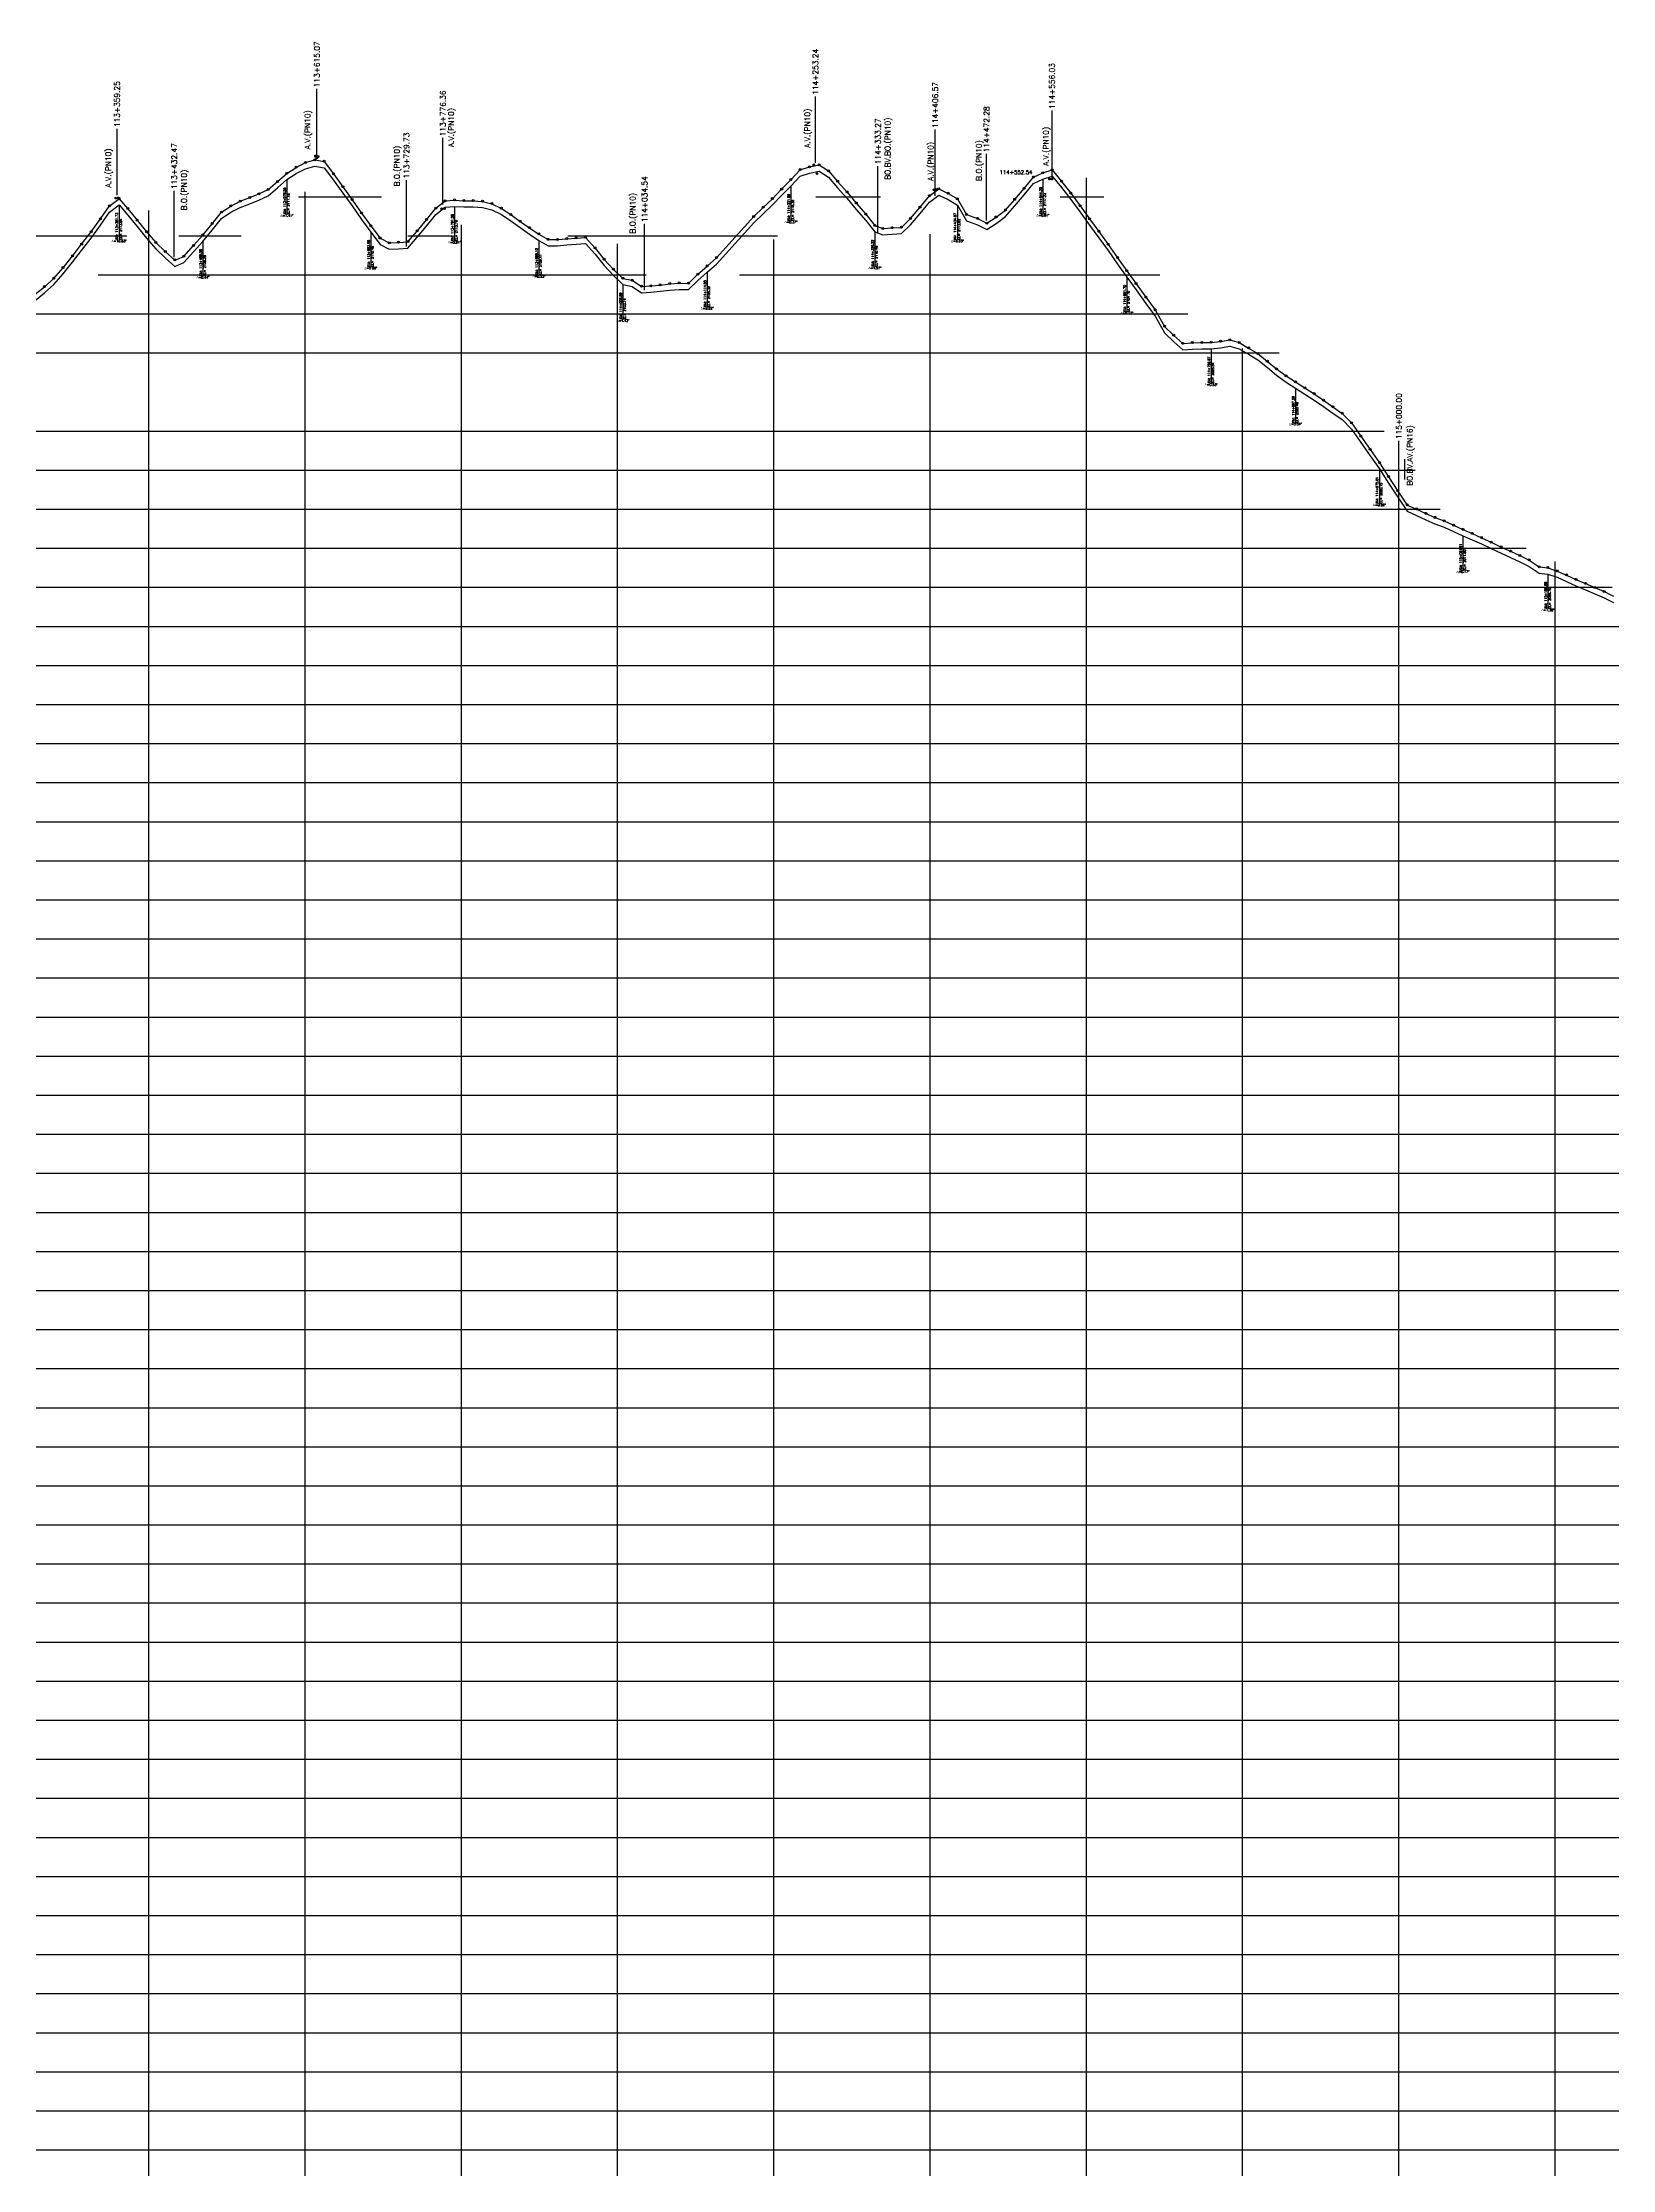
# Model space of a CAD drawing. Header units: metres. Extents: x 575895 to 634487, y 3214622 to 3222739.
# Drawn here: x 614867 to 616876, y 3217361 to 3220083 of the extents above; entities that cross this region are included whole.
import ezdxf

# ---------------------------------------------------------------- set-up
doc = ezdxf.new("R2010")
doc.units = ezdxf.units.M
for name, color, linetype in [('1405-05-17--km 74+000-133+000', 150, 'Continuous'), ('C-ROAD-PROF-GRID-MAJR', 8, 'Continuous'), ('C-ROAD-PROF-LABL', 92, 'Continuous'), ('C-ROAD-PROF-STAN-GEOM', 11, 'Continuous'), ('TXT', 2, 'Continuous'), ('V-CTRL-BMRK', 150, 'Continuous'), ('V-NODE', 1, 'Continuous')]:
    doc.layers.add(name, color=color, linetype=linetype)
doc.styles.add('RD', font='ROMAND.SHX', dxfattribs={"height": 3.5})
doc.styles.get("Standard").update_dxf_attribs({"font": 'romanc.shx', "height": 2})

msp = doc.modelspace()

# ---------------------------------------------------------------- linework, layer by layer
at = {"layer": '1405-05-17--km 74+000-133+000', "color": 150, "linetype": 'Continuous', "lineweight": -3, "ltscale": 2, "flags": 128}
for points in [[(614857.4, 3219760.9), (614869.4, 3219770.5), (614881.1, 3219781.1), (614893, 3219794.8), (614905.1, 3219809.7), (614916.8, 3219824.7), (614928.8, 3219840.6), (614940.8, 3219857.3), (614952.6, 3219873.9), (614964.6, 3219883.1), (614976, 3219870.2), (614988, 3219855.5), (615000, 3219840.5), (615011.8, 3219827), (615023.9, 3219815.4), (615035.9, 3219804.5), (615047.7, 3219809.3), (615060, 3219823), (615071.9, 3219836.5), (615084, 3219851), (615095.8, 3219865.8), (615107.9, 3219873.7), (615119.9, 3219879.8), (615131.9, 3219884.6), (615143.7, 3219889.2), (615155.7, 3219894.7), (615167.6, 3219905), (615179.4, 3219915.5), (615191.4, 3219923.2), (615203.4, 3219929.3), (615215.4, 3219932.7), (615227.3, 3219930.8), (615239.2, 3219914.9), (615251.1, 3219898.3), (615263.1, 3219881.8), (615274.9, 3219864.6), (615286.8, 3219848.3), (615298.7, 3219832.6), (615310.6, 3219826.6), (615322.5, 3219827.1), (615334.5, 3219828), (615346.3, 3219841.7), (615358.3, 3219856.1), (615370.2, 3219870.8), (615382.2, 3219880.2), (615394.1, 3219881.3), (615406, 3219880.5), (615418, 3219880.5), (615430, 3219879.7), (615442, 3219876.7), (615454, 3219870.7), (615466, 3219862.7), (615478, 3219854.1), (615490, 3219845.8), (615502, 3219837.8), (615513.9, 3219830.9), (615525.9, 3219830.8), (615537.9, 3219831.9), (615549.9, 3219832.8), (615561.9, 3219833.6), (615573.9, 3219819.9), (615585.8, 3219805.4), (615597.7, 3219792.6), (615609.5, 3219781.1), (615621.5, 3219778.7), (615633.5, 3219770.8), (615645.5, 3219771.5), (615657.4, 3219772.6), (615669.5, 3219774.2), (615681.5, 3219775.1), (615693.6, 3219774.7), (615705.4, 3219786.3), (615717.4, 3219796.9), (615729.4, 3219807.5), (615777, 3219860.3), (615789, 3219871.9), (615800.9, 3219883.1), (615812.8, 3219895.2), (615824.7, 3219907.3), (615836.6, 3219920.1), (615848.6, 3219923.8), (615860.7, 3219926.4), (615872.6, 3219918.6), (615884.5, 3219905.2), (615896.5, 3219891.5), (615908.4, 3219877.4), (615920.4, 3219863.1), (615932.1, 3219848.6), (615942.3, 3219844.8), (615954.3, 3219845.8), (615966.2, 3219846.4), (615977.9, 3219857.6), (615989.9, 3219872.2), (616001.9, 3219886.8), (616013.8, 3219895.7), (616025.8, 3219889.9), (616037.7, 3219882.9), (616049.6, 3219862.8), (616063.5, 3219857.8), (616075.3, 3219851.7), (616087.2, 3219859.5), (616099.2, 3219868.5), (616111.1, 3219882.1), (616123.1, 3219896.2), (616135.1, 3219910.7), (616147.1, 3219916), (616159.2, 3219920), (616171.1, 3219905.3), (616183.1, 3219890), (616195, 3219873.9), (616206.9, 3219857.3), (616218.9, 3219841.2), (616230.7, 3219824.6), (616242.6, 3219807.5), (616254.6, 3219790.7), (616266.4, 3219774.3), (616279, 3219757), (616290.9, 3219740.7), (616302.8, 3219719.6), (616314.6, 3219708.1), (616326.5, 3219697.8), (616338.5, 3219698.7), (616350.5, 3219698.9), (616362.5, 3219699.1), (616374.5, 3219700.4), (616386.5, 3219702.4), (616398.5, 3219698.9), (616410.6, 3219692), (616422.5, 3219684.9), (616434.5, 3219674.9), (616446.4, 3219665.2), (616458.4, 3219656.3), (616470.4, 3219648.6), (616482.5, 3219641), (616494.3, 3219633.4), (616506.3, 3219625.2), (616518.3, 3219616.7), (616530.3, 3219608.3), (616542.2, 3219596.2), (616554.1, 3219579.1), (616566, 3219562.1), (616577.9, 3219545.2), (616589.7, 3219527.2), (616601.6, 3219508.9), (616613.5, 3219491), (616625.3, 3219485.8), (616637.2, 3219480.2), (616649.1, 3219475.1), (616660.9, 3219470.7), (616672.9, 3219465.1), (616684.8, 3219459.7), (616696.8, 3219454.6), (616708.8, 3219449.2), (616721.1, 3219443.3), (616733.7, 3219437.3), (616745.7, 3219432), (616757.7, 3219426.4), (616769.6, 3219420.5), (616782.5, 3219411.9), (616793.5, 3219410.7), (616805.6, 3219406.5), (616817.5, 3219401.3), (616829.5, 3219395.7), (616841.6, 3219390.6), (616853.6, 3219385.4), (616865.7, 3219380.2), (616877.7, 3219374.3)], [(614857.4, 3219752.9), (614869.4, 3219762.5), (614881.1, 3219773.1), (614893, 3219786.8), (614905.1, 3219801.7), (614916.8, 3219816.7), (614928.8, 3219832.6), (614940.8, 3219849.3), (614952.6, 3219865.9), (614964.6, 3219875.1), (614976, 3219862.2), (614988, 3219847.5), (615000, 3219832.5), (615011.8, 3219819), (615023.9, 3219807.4), (615035.9, 3219796.5), (615047.7, 3219801.3), (615060, 3219815), (615071.9, 3219828.5), (615084, 3219843), (615095.8, 3219857.8), (615107.9, 3219865.7), (615119.9, 3219871.8), (615131.9, 3219876.6), (615143.7, 3219881.2), (615155.7, 3219886.7), (615167.6, 3219897), (615179.4, 3219907.5), (615191.4, 3219915.2), (615203.4, 3219921.3), (615215.4, 3219924.7), (615227.3, 3219922.8), (615239.2, 3219906.9), (615251.1, 3219890.3), (615263.1, 3219873.8), (615274.9, 3219856.6), (615286.8, 3219840.3), (615298.7, 3219824.6), (615310.6, 3219818.6), (615322.5, 3219819.1), (615334.5, 3219820), (615346.3, 3219833.7), (615358.3, 3219848.1), (615370.2, 3219862.8), (615382.2, 3219872.2), (615394.1, 3219873.3), (615406, 3219872.5), (615418, 3219872.5), (615430, 3219871.7), (615442, 3219868.7), (615454, 3219862.7), (615466, 3219854.7), (615478, 3219846.1), (615490, 3219837.8), (615502, 3219829.8), (615513.9, 3219822.9), (615525.9, 3219822.8), (615537.9, 3219823.9), (615549.9, 3219824.8), (615561.9, 3219825.6), (615573.9, 3219811.9), (615585.8, 3219797.4), (615597.7, 3219784.6), (615609.5, 3219773.1), (615621.5, 3219770.7), (615633.5, 3219762.8), (615645.5, 3219763.5), (615657.4, 3219764.6), (615669.5, 3219766.2), (615681.5, 3219767.1), (615693.6, 3219766.7), (615705.4, 3219778.3), (615717.4, 3219788.9), (615729.4, 3219799.5), (615777, 3219852.3), (615789, 3219863.9), (615800.9, 3219875.1), (615812.8, 3219887.2), (615824.7, 3219899.3), (615836.6, 3219912.1), (615848.6, 3219915.8), (615860.7, 3219918.4), (615872.6, 3219910.6), (615884.5, 3219897.2), (615896.5, 3219883.5), (615908.4, 3219869.4), (615920.4, 3219855.1), (615932.1, 3219840.6), (615942.3, 3219836.8), (615954.3, 3219837.8), (615966.2, 3219838.4), (615977.9, 3219849.6), (615989.9, 3219864.2), (616001.9, 3219878.8), (616013.8, 3219887.7), (616025.8, 3219881.9), (616037.7, 3219874.9), (616049.6, 3219854.8), (616063.5, 3219849.8), (616075.3, 3219843.7), (616087.2, 3219851.5), (616099.2, 3219860.5), (616111.1, 3219874.1), (616123.1, 3219888.2), (616135.1, 3219902.7), (616147.1, 3219908), (616159.2, 3219912), (616171.1, 3219897.3), (616183.1, 3219882), (616195, 3219865.9), (616206.9, 3219849.3), (616218.9, 3219833.2), (616230.7, 3219816.6), (616242.6, 3219799.5), (616254.6, 3219782.7), (616266.4, 3219766.3), (616279, 3219749), (616290.9, 3219732.7), (616302.8, 3219711.6), (616314.6, 3219700.1), (616326.5, 3219689.8), (616338.5, 3219690.7), (616350.5, 3219690.9), (616362.5, 3219691.1), (616374.5, 3219692.4), (616386.5, 3219694.4), (616398.5, 3219690.9), (616410.6, 3219684), (616422.5, 3219676.9), (616434.5, 3219666.9), (616446.4, 3219657.2), (616458.4, 3219648.3), (616470.4, 3219640.6), (616482.5, 3219633), (616494.3, 3219625.4), (616506.3, 3219617.2), (616518.3, 3219608.7), (616530.3, 3219600.3), (616542.2, 3219588.2), (616554.1, 3219571.1), (616566, 3219554.1), (616577.9, 3219537.2), (616589.7, 3219519.2), (616601.6, 3219500.9), (616613.5, 3219483), (616625.3, 3219477.8), (616637.2, 3219472.2), (616649.1, 3219467.1), (616660.9, 3219462.7), (616672.9, 3219457.1), (616684.8, 3219451.7), (616696.8, 3219446.6), (616708.8, 3219441.2), (616721.1, 3219435.3), (616733.7, 3219429.3), (616745.7, 3219424), (616757.7, 3219418.4), (616769.6, 3219412.5), (616782.5, 3219403.9), (616793.5, 3219402.7), (616805.6, 3219398.5), (616817.5, 3219393.3), (616829.5, 3219387.7), (616841.6, 3219382.6), (616853.6, 3219377.4), (616865.7, 3219372.2), (616877.7, 3219366.3)]]:
    msp.add_lwpolyline(points, dxfattribs=at)
at = {"layer": 'C-ROAD-PROF-GRID-MAJR', "color": 8, "linetype": 'Continuous', "lineweight": -3, "ltscale": 0.6}
for p, q in [((616202.9, 3215235.7), (616202.9, 3219909.9)), ((615194.5, 3219885.7), (615300.5, 3219885.7)), ((615202.9, 3215235.7), (615202.9, 3219892.1)), ((615856.6, 3219885.7), (615939.4, 3219885.7)), ((616169.4, 3219885.7), (616225.1, 3219885.7)), ((615002.9, 3215235.7), (615002.9, 3219868)), ((615402.9, 3215235.7), (615402.9, 3219849.5)), ((614672, 3219835.7), (614974.5, 3219835.7)), ((615041.3, 3219835.7), (615121, 3219835.7)), ((615334.4, 3219835.7), (615390.9, 3219835.7)), ((615539.1, 3219835.7), (615807.7, 3219835.7)), ((615602.9, 3215235.7), (615602.9, 3219825.5)), ((615802.9, 3215235.7), (615802.9, 3219830.7)), ((616002.9, 3215235.7), (616002.9, 3219837.6)), ((614938, 3219785.7), (615639.5, 3219785.7)), ((615758.8, 3219785.7), (616296.8, 3219785.7)), ((612161.1, 3219735.7), (616332.6, 3219735.7)), ((612128, 3219685.7), (616449.5, 3219685.7)), ((616402.9, 3215235.7), (616402.9, 3219691.5)), ((611810.4, 3219585.7), (616583.9, 3219585.7)), ((616602.9, 3215235.7), (616602.9, 3219553.4)), ((600719.4, 3219535.7), (616623.8, 3219535.7)), ((600337.3, 3219485.7), (616655.7, 3219485.7)), ((599555.9, 3219435.7), (616765.9, 3219435.7)), ((616802.9, 3215235.7), (616802.9, 3219418.9)), ((596136.1, 3219385.7), (616876.1, 3219385.7)), ((595665.8, 3219335.7), (617001.9, 3219335.7)), ((594931.4, 3219285.7), (617147.7, 3219285.7)), ((593817.7, 3219235.7), (617293.5, 3219235.7)), ((591896.1, 3219185.7), (617482.5, 3219185.7)), ((591290.9, 3219135.7), (617560.3, 3219135.7)), ((590703, 3219085.7), (617621.2, 3219085.7)), ((590345.8, 3219035.7), (617842.5, 3219035.7)), ((589932, 3218985.7), (617876.7, 3218985.7)), ((589649.5, 3218935.7), (617910.8, 3218935.7)), ((589229.7, 3218885.7), (634202.9, 3218885.7)), ((588839, 3218835.7), (634202.9, 3218835.7)), ((588788.5, 3218785.7), (634202.9, 3218785.7)), ((588574.1, 3218735.7), (634202.9, 3218735.7)), ((587846.2, 3218685.7), (634202.9, 3218685.7)), ((587471.4, 3218635.7), (634202.9, 3218635.7)), ((587402.3, 3218585.7), (634202.9, 3218585.7)), ((586879.5, 3218535.7), (634202.9, 3218535.7)), ((586834, 3218485.7), (634202.9, 3218485.7)), ((586802.6, 3218435.7), (634202.9, 3218435.7)), ((586657.4, 3218385.7), (634202.9, 3218385.7)), ((586394.3, 3218335.7), (634202.9, 3218335.7)), ((586104.8, 3218285.7), (634202.9, 3218285.7)), ((585771.4, 3218235.7), (634202.9, 3218235.7)), ((585413.8, 3218185.7), (634202.9, 3218185.7)), ((583461.1, 3218135.7), (634202.9, 3218135.7)), ((583425.8, 3218085.7), (634202.9, 3218085.7)), ((583390.7, 3218035.7), (634202.9, 3218035.7)), ((583124, 3217985.7), (634202.9, 3217985.7)), ((581945.1, 3217935.7), (634202.9, 3217935.7)), ((581633, 3217885.7), (634202.9, 3217885.7)), ((581370.7, 3217835.7), (634202.9, 3217835.7)), ((580454.3, 3217785.7), (634202.9, 3217785.7)), ((579879.4, 3217735.7), (634202.9, 3217735.7)), ((579207.9, 3217685.7), (634202.9, 3217685.7)), ((578887.7, 3217635.7), (634202.9, 3217635.7)), ((578337, 3217585.7), (634202.9, 3217585.7)), ((577365.6, 3217535.7), (634202.9, 3217535.7)), ((577266.7, 3217485.7), (634202.9, 3217485.7)), ((576892.4, 3217435.7), (634202.9, 3217435.7)), ((576738.6, 3217385.7), (634202.9, 3217385.7))]:
    msp.add_line(p, q, dxfattribs=at)
at = {"layer": 'C-ROAD-PROF-LABL', "color": 92, "linetype": 'Continuous', "lineweight": -3}
for p, q in [((615217.9, 3219938.6), (615217.9, 3220023.6)), ((615856.1, 3219929), (615856.1, 3220014)), ((616158.9, 3219910.8), (616158.9, 3219995.8)), ((616158.9, 3219910.8), (616158.9, 3219995.8)), ((614962.1, 3219887.6), (614962.1, 3219972.6)), ((615379.2, 3219875.8), (615379.2, 3219960.8)), ((616009.4, 3219886.6), (616009.4, 3219971.6)), ((616075.1, 3219855.4), (616075.1, 3219940.4)), ((615332.6, 3219821.8), (615332.6, 3219906.8)), ((615936.1, 3219839.9), (615936.1, 3219924.9)), ((615035.3, 3219808.2), (615035.3, 3219893.2)), ((615637.4, 3219765.9), (615637.4, 3219850.9)), ((616602.9, 3219488.2), (616602.9, 3219573.2))]:
    msp.add_line(p, q, dxfattribs=at)
at = {"layer": 'C-ROAD-PROF-STAN-GEOM', "color": 11, "linetype": 'Continuous', "lineweight": -3}
for p, q in [((615179.4, 3219907.5), (615179.4, 3219862.5)), ((615824.7, 3219899.3), (615824.7, 3219854.3)), ((616147.1, 3219908), (616147.1, 3219863)), ((614964.6, 3219875.1), (614964.6, 3219830.1)), ((615394.1, 3219873.3), (615394.1, 3219828.3)), ((616037.7, 3219874.9), (616037.7, 3219829.9)), ((615071.9, 3219828.5), (615071.9, 3219783.5)), ((615286.8, 3219840.3), (615286.8, 3219795.3)), ((615502, 3219829.8), (615502, 3219784.8)), ((615932.1, 3219840.6), (615932.1, 3219795.6)), ((615609.5, 3219773.1), (615609.5, 3219728.1)), ((615717.4, 3219788.9), (615717.4, 3219743.9)), ((616254.6, 3219782.7), (616254.6, 3219737.7)), ((616362.5, 3219691.1), (616362.5, 3219646.1)), ((616470.4, 3219640.6), (616470.4, 3219595.6)), ((616577.9, 3219537.2), (616577.9, 3219492.2)), ((616684.8, 3219451.7), (616684.8, 3219406.7)), ((616793.5, 3219402.7), (616793.5, 3219357.7))]:
    msp.add_line(p, q, dxfattribs=at)
at = {"layer": 'TXT', "color": 2, "linetype": 'Continuous', "lineweight": -3}
msp.add_lwpolyline([(616610, 3219549.8), (616610, 3219523.5)], dxfattribs=at)
at = {"layer": 'V-CTRL-BMRK'}
for p, q in [((615214.9, 3219938), (615217.4, 3219938)), ((615215, 3219937.2), (615217.5, 3219937.2)), ((615215, 3219937.1), (615217.5, 3219937.1)), ((615216.1, 3219936.8), (615216.1, 3219939.3)), ((615216.3, 3219935.9), (615216.3, 3219938.4)), ((615216.3, 3219935.9), (615216.3, 3219938.4)), ((615216.7, 3219935.1), (615219.2, 3219935.1)), ((615217.9, 3219933.8), (615217.9, 3219936.3)), ((615218.2, 3219936.9), (615220.7, 3219936.9)), ((615218.2, 3219936.9), (615220.7, 3219936.9)), ((615218.3, 3219937.2), (615220.8, 3219937.2)), ((615219.4, 3219935.7), (615219.4, 3219938.2)), ((615219.4, 3219935.6), (615219.4, 3219938.1)), ((615219.5, 3219936), (615219.5, 3219938.5)), ((615852.6, 3219926.6), (615855.1, 3219926.6)), ((615853.9, 3219925.4), (615853.9, 3219927.9)), ((615854.2, 3219924.3), (615854.2, 3219926.8)), ((615854.2, 3219924.3), (615854.2, 3219926.8)), ((615852.9, 3219925.6), (615855.4, 3219925.6)), ((615852.9, 3219925.5), (615855.4, 3219925.5)), ((615856.9, 3219915.3), (615859.4, 3219915.3)), ((615856.9, 3219915.2), (615859.4, 3219915.2)), ((615856.9, 3219915.2), (615859.4, 3219915.2)), ((615858.1, 3219914), (615858.1, 3219916.5)), ((615858.2, 3219914), (615858.2, 3219916.5)), ((615858.2, 3219914), (615858.2, 3219916.5)), ((616154.1, 3219908.6), (616156.6, 3219908.6)), ((616154.1, 3219908.6), (616156.6, 3219908.6)), ((616154.3, 3219908.3), (616156.8, 3219908.3)), ((616155.4, 3219907.3), (616155.4, 3219909.8)), ((616155.4, 3219907.3), (616155.4, 3219909.8)), ((616155.6, 3219907), (616155.6, 3219909.5)), ((616157.5, 3219908.5), (616160, 3219908.5)), ((616157.6, 3219908.3), (616160.1, 3219908.3)), ((616157.6, 3219908.3), (616160.1, 3219908.3)), ((616158.7, 3219907.2), (616158.7, 3219909.7)), ((616158.9, 3219907), (616158.9, 3219909.5)), ((616158.9, 3219907), (616158.9, 3219909.5)), ((614959.3, 3219883.9), (614961.8, 3219883.9)), ((614960.5, 3219882.6), (614960.5, 3219885.1)), ((614962.4, 3219884.3), (614964.9, 3219884.3)), ((614963.6, 3219883), (614963.6, 3219885.5)), ((615381.2, 3219869.4), (615381.2, 3219871.9)), ((616006.5, 3219894.3), (616009, 3219894.3)), ((616006.7, 3219894.7), (616009.2, 3219894.7)), ((616006.7, 3219894.7), (616009.2, 3219894.7)), ((616007.8, 3219893.1), (616007.8, 3219895.6)), ((616007.9, 3219893.4), (616007.9, 3219895.9)), ((616007.9, 3219893.4), (616007.9, 3219895.9)), ((616008.1, 3219893.9), (616010.6, 3219893.9)), ((616009.3, 3219892.7), (616009.3, 3219895.2)), ((616009.5, 3219894.8), (616012, 3219894.8)), ((616009.6, 3219895.1), (616012.1, 3219895.1)), ((616009.6, 3219895.1), (616012.1, 3219895.1)), ((616010.7, 3219893.5), (616010.7, 3219896)), ((616010.8, 3219893.8), (616010.8, 3219896.3)), ((616010.8, 3219893.8), (616010.8, 3219896.3)), ((615376.2, 3219870.2), (615378.7, 3219870.2)), ((615376.3, 3219870.3), (615378.8, 3219870.3)), ((615376.3, 3219870.3), (615378.8, 3219870.3)), ((615377.5, 3219869.1), (615377.5, 3219871.6)), ((615377.5, 3219869), (615377.5, 3219871.5)), ((615377.5, 3219869), (615377.5, 3219871.5)), ((615380, 3219870.7), (615382.5, 3219870.7)), ((615380.2, 3219870.4), (615382.7, 3219870.4)), ((615380.2, 3219870.4), (615382.7, 3219870.4)), ((615381.4, 3219869.2), (615381.4, 3219871.7)), ((615381.4, 3219869.1), (615381.4, 3219871.6)), ((616601.6, 3219485.7), (616604.1, 3219485.7)), ((616602.9, 3219484.4), (616602.9, 3219486.9))]:
    msp.add_line(p, q, dxfattribs=at)
at = {"layer": 'V-CTRL-BMRK', "const_width": 0.962}
for points in [[(615215.6, 3219938, 0.414214), (615216.1, 3219937.5, 1)], [(615215.8, 3219937.2, 0.414214), (615216.3, 3219936.7, 1)], [(615215.8, 3219937.1, 0.414214), (615216.3, 3219936.7, 1)], [(615216.6, 3219938, 0.414214), (615216.1, 3219938.5, 1)], [(615216.7, 3219937.2, 0.414214), (615216.3, 3219937.6, 1)], [(615216.7, 3219937.1, 0.414214), (615216.3, 3219937.6, 1)], [(615217.5, 3219935.1, 0.414214), (615217.9, 3219934.6, 1)], [(615218.4, 3219935.1, 0.414214), (615217.9, 3219935.6, 1)], [(615218.9, 3219936.9, 0.414214), (615219.4, 3219936.4, 1)], [(615218.9, 3219936.9, 0.414214), (615219.4, 3219936.4, 1)], [(615219.1, 3219937.2, 0.414214), (615219.5, 3219936.7, 1)], [(615219.9, 3219936.9, 0.414214), (615219.4, 3219937.4, 1)], [(615219.9, 3219936.9, 0.414214), (615219.4, 3219937.3, 1)], [(615220, 3219937.2, 0.414214), (615219.5, 3219937.7, 1)], [(615853.4, 3219926.6, 0.414214), (615853.9, 3219926.2, 1)], [(615854.4, 3219926.6, 0.414214), (615853.9, 3219927.1, 1)], [(615854.7, 3219925.6, 0.414214), (615854.2, 3219926, 1)], [(615854.7, 3219925.5, 0.414214), (615854.2, 3219926, 1)], [(615853.7, 3219925.6, 0.414214), (615854.2, 3219925.1, 1)], [(615853.7, 3219925.5, 0.414214), (615854.2, 3219925, 1)], [(615857.6, 3219915.2, 0.414214), (615858.1, 3219914.8, 1)], [(615857.7, 3219915.3, 0.414214), (615858.2, 3219914.8, 1)], [(615857.7, 3219915.2, 0.414214), (615858.2, 3219914.8, 1)], [(615858.6, 3219915.2, 0.414214), (615858.1, 3219915.7, 1)], [(615858.7, 3219915.3, 0.414214), (615858.2, 3219915.7, 1)], [(615858.7, 3219915.2, 0.414214), (615858.2, 3219915.7, 1)], [(616154.9, 3219908.6, 0.414214), (616155.4, 3219908.1, 1)], [(616154.9, 3219908.6, 0.414214), (616155.4, 3219908.1, 1)], [(616155.1, 3219908.3, 0.414214), (616155.6, 3219907.8, 1)], [(616155.9, 3219908.6, 0.414214), (616155.4, 3219909, 1)], [(616155.9, 3219908.6, 0.414214), (616155.4, 3219909, 1)], [(616156.1, 3219908.3, 0.414214), (616155.6, 3219908.7, 1)], [(616158.3, 3219908.5, 0.414214), (616158.7, 3219908, 1)], [(616158.4, 3219908.3, 0.414214), (616158.9, 3219907.8, 1)], [(616158.4, 3219908.3, 0.414214), (616158.9, 3219907.8, 1)], [(616159.2, 3219908.5, 0.414214), (616158.7, 3219909, 1)], [(616159.4, 3219908.3, 0.414214), (616158.9, 3219908.7, 1)], [(616159.4, 3219908.3, 0.414214), (616158.9, 3219908.8, 1)], [(614960, 3219883.9, 0.414214), (614960.5, 3219883.4, 1)], [(614961, 3219883.9, 0.414214), (614960.5, 3219884.3, 1)], [(614963.1, 3219884.3, 0.414214), (614963.6, 3219883.8, 1)], [(614964.1, 3219884.3, 0.414214), (614963.6, 3219884.7, 1)], [(616007.3, 3219894.3, 0.414214), (616007.8, 3219893.8, 1)], [(616007.4, 3219894.7, 0.414214), (616007.9, 3219894.2, 1)], [(616007.4, 3219894.7, 0.414214), (616007.9, 3219894.2, 1)], [(616008.3, 3219894.3, 0.414214), (616007.8, 3219894.8, 1)], [(616008.4, 3219894.7, 0.414214), (616007.9, 3219895.1, 1)], [(616008.4, 3219894.7, 0.414214), (616007.9, 3219895.2, 1)], [(616008.8, 3219893.9, 0.414214), (616009.3, 3219893.5, 1)], [(616009.8, 3219893.9, 0.414214), (616009.3, 3219894.4, 1)], [(616010.2, 3219894.8, 0.414214), (616010.7, 3219894.3, 1)], [(616010.3, 3219895.1, 0.414214), (616010.8, 3219894.6, 1)], [(616010.3, 3219895.1, 0.414214), (616010.8, 3219894.6, 1)], [(616011.2, 3219894.8, 0.414214), (616010.7, 3219895.3, 1)], [(616011.3, 3219895.1, 0.414214), (616010.8, 3219895.5, 1)], [(616011.3, 3219895.1, 0.414214), (616010.8, 3219895.5, 1)], [(615377, 3219870.2, 0.414214), (615377.5, 3219869.8, 1)], [(615377.1, 3219870.3, 0.414214), (615377.5, 3219869.8, 1)], [(615377.1, 3219870.3, 0.414214), (615377.5, 3219869.8, 1)], [(615378, 3219870.2, 0.414214), (615377.5, 3219870.7, 1)], [(615378, 3219870.3, 0.414214), (615377.5, 3219870.8, 1)], [(615378, 3219870.3, 0.414214), (615377.5, 3219870.7, 1)], [(615380.7, 3219870.7, 0.414214), (615381.2, 3219870.2, 1)], [(615380.9, 3219870.4, 0.414214), (615381.4, 3219869.9, 1)], [(615380.9, 3219870.4, 0.414214), (615381.4, 3219869.9, 1)], [(615381.7, 3219870.7, 0.414214), (615381.2, 3219871.2, 1)], [(615381.9, 3219870.4, 0.414214), (615381.4, 3219870.9, 1)], [(615381.9, 3219870.4, 0.414214), (615381.4, 3219870.8, 1)], [(616602.4, 3219485.7, 0.414214), (616602.9, 3219485.2, 1)], [(616603.3, 3219485.7, 0.414214), (616602.9, 3219486.1, 1)]]:
    msp.add_lwpolyline(points, format="xyb", dxfattribs=at)
at = {"layer": 'V-CTRL-BMRK'}
for centre in [(615216.1, 3219938), (615216.3, 3219937.2), (615216.3, 3219937.1), (615217.9, 3219935.1), (615219.4, 3219936.9), (615219.4, 3219936.9), (615219.5, 3219937.2), (615853.9, 3219926.6), (615854.2, 3219925.6), (615854.2, 3219925.5), (615858.1, 3219915.2), (615858.2, 3219915.3), (615858.2, 3219915.2), (616155.4, 3219908.6), (616155.4, 3219908.6), (616155.6, 3219908.3), (616158.7, 3219908.5), (616158.9, 3219908.3), (616158.9, 3219908.3), (614960.5, 3219883.9), (614963.6, 3219884.3), (616007.8, 3219894.3), (616007.9, 3219894.7), (616007.9, 3219894.7), (616009.3, 3219893.9), (616010.7, 3219894.8), (616010.8, 3219895.1), (616010.8, 3219895.1), (615377.5, 3219870.2), (615377.5, 3219870.3), (615377.5, 3219870.3), (615381.2, 3219870.7), (615381.4, 3219870.4), (615381.4, 3219870.4), (616602.9, 3219485.7)]:
    msp.add_circle(centre, 0.962, dxfattribs=at)
at = {"layer": 'V-NODE', "lineweight": -2}
for p, q in [((615203.4, 3219929.5), (615203.4, 3219929.5)), ((615215.4, 3219932.9), (615215.4, 3219932.9)), ((615227.3, 3219931), (615227.3, 3219931)), ((615860.7, 3219926.6), (615860.7, 3219926.6)), ((615167.6, 3219905.2), (615167.6, 3219905.2)), ((615179.4, 3219915.7), (615179.4, 3219915.7)), ((615191.4, 3219923.4), (615191.4, 3219923.4)), ((615239.2, 3219915.1), (615239.2, 3219915.1)), ((615824.7, 3219907.5), (615824.7, 3219907.5)), ((615836.6, 3219920.3), (615836.6, 3219920.3)), ((615848.6, 3219924), (615848.6, 3219924)), ((615872.6, 3219918.8), (615872.6, 3219918.8)), ((615884.5, 3219905.4), (615884.5, 3219905.4)), ((616135.1, 3219910.9), (616135.1, 3219910.9)), ((616147.1, 3219916.2), (616147.1, 3219916.2)), ((616159.2, 3219920.2), (616159.2, 3219920.2)), ((616171.1, 3219905.5), (616171.1, 3219905.5)), ((614952.6, 3219874.1), (614952.6, 3219874.1)), ((614964.6, 3219883.3), (614964.6, 3219883.3)), ((615107.9, 3219873.9), (615107.9, 3219873.9)), ((615119.9, 3219880), (615119.9, 3219880)), ((615131.9, 3219884.8), (615131.9, 3219884.8)), ((615143.7, 3219889.4), (615143.7, 3219889.4)), ((615155.7, 3219894.9), (615155.7, 3219894.9)), ((615251.1, 3219898.5), (615251.1, 3219898.5)), ((615263.1, 3219882), (615263.1, 3219882)), ((615382.2, 3219880.4), (615382.2, 3219880.4)), ((615394.1, 3219881.5), (615394.1, 3219881.5)), ((615406, 3219880.7), (615406, 3219880.7)), ((615418, 3219880.7), (615418, 3219880.7)), ((615430, 3219879.9), (615430, 3219879.9)), ((615442, 3219876.9), (615442, 3219876.9)), ((615789, 3219872.1), (615789, 3219872.1)), ((615800.9, 3219883.3), (615800.9, 3219883.3)), ((615812.8, 3219895.4), (615812.8, 3219895.4)), ((615896.5, 3219891.7), (615896.5, 3219891.7)), ((615908.4, 3219877.6), (615908.4, 3219877.6)), ((615989.9, 3219872.4), (615989.9, 3219872.4)), ((616001.9, 3219887), (616001.9, 3219887)), ((616013.8, 3219895.9), (616013.8, 3219895.9)), ((616025.8, 3219890.1), (616025.8, 3219890.1)), ((616037.7, 3219883.1), (616037.7, 3219883.1)), ((616111.1, 3219882.3), (616111.1, 3219882.3)), ((616123.1, 3219896.4), (616123.1, 3219896.4)), ((616183.1, 3219890.2), (616183.1, 3219890.2)), ((616195, 3219874.1), (616195, 3219874.1)), ((614940.8, 3219857.5), (614940.8, 3219857.5)), ((614976, 3219870.4), (614976, 3219870.4)), ((614988, 3219855.7), (614988, 3219855.7)), ((615084, 3219851.2), (615084, 3219851.2)), ((615095.8, 3219866), (615095.8, 3219866)), ((615274.9, 3219864.8), (615274.9, 3219864.8)), ((615286.8, 3219848.5), (615286.8, 3219848.5)), ((615358.3, 3219856.3), (615358.3, 3219856.3)), ((615370.2, 3219871), (615370.2, 3219871)), ((615454, 3219870.9), (615454, 3219870.9)), ((615466, 3219862.9), (615466, 3219862.9)), ((615478, 3219854.3), (615478, 3219854.3)), ((615490, 3219846), (615490, 3219846)), ((615777, 3219860.5), (615777, 3219860.5)), ((615920.4, 3219863.3), (615920.4, 3219863.3)), ((615932.1, 3219848.8), (615932.1, 3219848.8)), ((615942.3, 3219845), (615942.3, 3219845)), ((615954.3, 3219846), (615954.3, 3219846)), ((615966.2, 3219846.6), (615966.2, 3219846.6)), ((615977.9, 3219857.8), (615977.9, 3219857.8)), ((616049.6, 3219863), (616049.6, 3219863)), ((616063.5, 3219858), (616063.5, 3219858)), ((616075.3, 3219851.9), (616075.3, 3219851.9)), ((616087.2, 3219859.7), (616087.2, 3219859.7)), ((616099.2, 3219868.7), (616099.2, 3219868.7)), ((616206.9, 3219857.5), (616206.9, 3219857.5)), ((614916.8, 3219824.9), (614916.8, 3219824.9)), ((614928.8, 3219840.8), (614928.8, 3219840.8)), ((615000, 3219840.7), (615000, 3219840.7)), ((615011.8, 3219827.2), (615011.8, 3219827.2)), ((615060, 3219823.2), (615060, 3219823.2)), ((615071.9, 3219836.7), (615071.9, 3219836.7)), ((615298.7, 3219832.8), (615298.7, 3219832.8)), ((615310.6, 3219826.8), (615310.6, 3219826.8)), ((615322.5, 3219827.3), (615322.5, 3219827.3)), ((615334.5, 3219828.2), (615334.5, 3219828.2)), ((615346.3, 3219841.9), (615346.3, 3219841.9)), ((615502, 3219838), (615502, 3219838)), ((615513.9, 3219831.1), (615513.9, 3219831.1)), ((615525.9, 3219831), (615525.9, 3219831)), ((615537.9, 3219832.1), (615537.9, 3219832.1)), ((615549.9, 3219833), (615549.9, 3219833)), ((615561.9, 3219833.8), (615561.9, 3219833.8)), ((615573.9, 3219820.1), (615573.9, 3219820.1)), ((616218.9, 3219841.4), (616218.9, 3219841.4)), ((616230.7, 3219824.8), (616230.7, 3219824.8)), ((614892.9, 3219795), (614892.9, 3219795)), ((614905.1, 3219809.9), (614905.1, 3219809.9)), ((615023.9, 3219815.6), (615023.9, 3219815.6)), ((615035.9, 3219804.7), (615035.9, 3219804.7)), ((615047.7, 3219809.5), (615047.7, 3219809.5)), ((615585.8, 3219805.6), (615585.8, 3219805.6)), ((615597.7, 3219792.8), (615597.7, 3219792.8)), ((615717.4, 3219797.1), (615717.4, 3219797.1)), ((615729.4, 3219807.7), (615729.4, 3219807.7)), ((616242.6, 3219807.7), (616242.6, 3219807.7)), ((616254.6, 3219790.9), (616254.6, 3219790.9)), ((614869.4, 3219770.7), (614869.4, 3219770.7)), ((614881.1, 3219781.3), (614881.1, 3219781.3)), ((615609.5, 3219781.3), (615609.5, 3219781.3)), ((615621.5, 3219778.9), (615621.5, 3219778.9)), ((615633.5, 3219771), (615633.5, 3219771)), ((615645.5, 3219771.7), (615645.5, 3219771.7)), ((615657.4, 3219772.8), (615657.4, 3219772.8)), ((615669.5, 3219774.4), (615669.5, 3219774.4)), ((615681.5, 3219775.3), (615681.5, 3219775.3)), ((615693.6, 3219774.9), (615693.6, 3219774.9)), ((615705.4, 3219786.5), (615705.4, 3219786.5)), ((616266.4, 3219774.5), (616266.4, 3219774.5)), ((616279, 3219757.2), (616279, 3219757.2)), ((616290.9, 3219740.9), (616290.9, 3219740.9)), ((616302.8, 3219719.8), (616302.8, 3219719.8)), ((616314.6, 3219708.3), (616314.6, 3219708.3)), ((616326.5, 3219698), (616326.5, 3219698)), ((616338.5, 3219698.9), (616338.5, 3219698.9)), ((616350.5, 3219699.1), (616350.5, 3219699.1)), ((616362.5, 3219699.3), (616362.5, 3219699.3)), ((616374.5, 3219700.6), (616374.5, 3219700.6)), ((616386.5, 3219702.6), (616386.5, 3219702.6)), ((616398.5, 3219699.1), (616398.5, 3219699.1)), ((616410.6, 3219692.2), (616410.6, 3219692.2)), ((616422.5, 3219685.1), (616422.5, 3219685.1)), ((616434.5, 3219675.1), (616434.5, 3219675.1)), ((616446.4, 3219665.4), (616446.4, 3219665.4)), ((616458.4, 3219656.5), (616458.4, 3219656.5)), ((616470.4, 3219648.8), (616470.4, 3219648.8)), ((616482.5, 3219641.2), (616482.5, 3219641.2)), ((616494.3, 3219633.6), (616494.3, 3219633.6)), ((616506.3, 3219625.4), (616506.3, 3219625.4)), ((616518.3, 3219616.9), (616518.3, 3219616.9)), ((616530.3, 3219608.5), (616530.3, 3219608.5)), ((616542.2, 3219596.4), (616542.2, 3219596.4)), ((616554.1, 3219579.3), (616554.1, 3219579.3)), ((616566, 3219562.3), (616566, 3219562.3)), ((616577.9, 3219545.4), (616577.9, 3219545.4)), ((616589.7, 3219527.4), (616589.7, 3219527.4)), ((616601.6, 3219509.1), (616601.6, 3219509.1)), ((616613.5, 3219491.2), (616613.5, 3219491.2)), ((616625.3, 3219486), (616625.3, 3219486)), ((616637.2, 3219480.4), (616637.2, 3219480.4)), ((616649.1, 3219475.3), (616649.1, 3219475.3)), ((616660.9, 3219470.9), (616660.9, 3219470.9)), ((616672.9, 3219465.3), (616672.9, 3219465.3)), ((616684.8, 3219459.9), (616684.8, 3219459.9)), ((616696.8, 3219454.8), (616696.8, 3219454.8)), ((616708.8, 3219449.4), (616708.8, 3219449.4)), ((616721.1, 3219443.5), (616721.1, 3219443.5)), ((616733.7, 3219437.5), (616733.7, 3219437.5)), ((616745.7, 3219432.2), (616745.7, 3219432.2)), ((616757.7, 3219426.6), (616757.7, 3219426.6)), ((616769.6, 3219420.7), (616769.6, 3219420.7)), ((616782.5, 3219412.1), (616782.5, 3219412.1)), ((616793.5, 3219410.9), (616793.5, 3219410.9)), ((616805.6, 3219406.7), (616805.6, 3219406.7)), ((616817.5, 3219401.5), (616817.5, 3219401.5)), ((616829.5, 3219395.9), (616829.5, 3219395.9)), ((616841.6, 3219390.8), (616841.6, 3219390.8)), ((616853.6, 3219385.6), (616853.6, 3219385.6)), ((616865.7, 3219380.4), (616865.7, 3219380.4))]:
    msp.add_line(p, q, dxfattribs=at)
for centre in [(615203.4, 3219929.5), (615215.4, 3219932.9), (615227.3, 3219931), (615860.7, 3219926.6), (615167.6, 3219905.2), (615179.4, 3219915.7), (615191.4, 3219923.4), (615239.2, 3219915.1), (615251.1, 3219898.5), (615824.7, 3219907.5), (615836.6, 3219920.3), (615848.6, 3219924), (615872.6, 3219918.8), (615884.5, 3219905.4), (616135.1, 3219910.9), (616147.1, 3219916.2), (616159.2, 3219920.2), (616171.1, 3219905.5), (614952.6, 3219874.1), (614964.6, 3219883.3), (615107.9, 3219873.9), (615119.9, 3219880), (615131.9, 3219884.8), (615143.7, 3219889.4), (615155.7, 3219894.9), (615263.1, 3219882), (615370.2, 3219871), (615382.2, 3219880.4), (615394.1, 3219881.5), (615406, 3219880.7), (615418, 3219880.7), (615430, 3219879.9), (615442, 3219876.9), (615454, 3219870.9), (615789, 3219872.1), (615800.9, 3219883.3), (615812.8, 3219895.4), (615896.5, 3219891.7), (615908.4, 3219877.6), (615989.9, 3219872.4), (616001.9, 3219887), (616013.8, 3219895.9), (616025.8, 3219890.1), (616037.7, 3219883.1), (616111.1, 3219882.3), (616123.1, 3219896.4), (616183.1, 3219890.2), (616195, 3219874.1), (614940.8, 3219857.5), (614976, 3219870.4), (614988, 3219855.7), (615084, 3219851.2), (615095.8, 3219866), (615274.9, 3219864.8), (615286.8, 3219848.5), (615358.3, 3219856.3), (615466, 3219862.9), (615478, 3219854.3), (615490, 3219846), (615777, 3219860.5), (615920.4, 3219863.3), (615932.1, 3219848.8), (615942.3, 3219845), (615954.3, 3219846), (615966.2, 3219846.6), (615977.9, 3219857.8), (616049.6, 3219863), (616063.5, 3219858), (616075.3, 3219851.9), (616087.2, 3219859.7), (616099.2, 3219868.7), (616206.9, 3219857.5), (614916.8, 3219824.9), (614928.8, 3219840.8), (615000, 3219840.7), (615011.8, 3219827.2), (615060, 3219823.2), (615071.9, 3219836.7), (615298.7, 3219832.8), (615310.6, 3219826.8), (615322.5, 3219827.3), (615334.5, 3219828.2), (615346.3, 3219841.9), (615502, 3219838), (615513.9, 3219831.1), (615525.9, 3219831), (615537.9, 3219832.1), (615549.9, 3219833), (615561.9, 3219833.8), (615573.9, 3219820.1), (616218.9, 3219841.4), (616230.7, 3219824.8), (614892.9, 3219795), (614905.1, 3219809.9), (615023.9, 3219815.6), (615035.9, 3219804.7), (615047.7, 3219809.5), (615585.8, 3219805.6), (615597.7, 3219792.8), (615717.4, 3219797.1), (615729.4, 3219807.7), (616242.6, 3219807.7), (616254.6, 3219790.9), (614869.4, 3219770.7), (614881.1, 3219781.3), (615609.5, 3219781.3), (615621.5, 3219778.9), (615633.5, 3219771), (615645.5, 3219771.7), (615657.4, 3219772.8), (615669.5, 3219774.4), (615681.5, 3219775.3), (615693.6, 3219774.9), (615705.4, 3219786.5), (616266.4, 3219774.5), (616279, 3219757.2), (616290.9, 3219740.9), (616302.8, 3219719.8), (616314.6, 3219708.3), (616326.5, 3219698), (616338.5, 3219698.9), (616350.5, 3219699.1), (616362.5, 3219699.3), (616374.5, 3219700.6), (616386.5, 3219702.6), (616398.5, 3219699.1), (616410.6, 3219692.2), (616422.5, 3219685.1), (616434.5, 3219675.1), (616446.4, 3219665.4), (616458.4, 3219656.5), (616470.4, 3219648.8), (616482.5, 3219641.2), (616494.3, 3219633.6), (616506.3, 3219625.4), (616518.3, 3219616.9), (616530.3, 3219608.5), (616542.2, 3219596.4), (616554.1, 3219579.3), (616566, 3219562.3), (616577.9, 3219545.4), (616589.7, 3219527.4), (616601.6, 3219509.1), (616613.5, 3219491.2), (616625.3, 3219486), (616637.2, 3219480.4), (616649.1, 3219475.3), (616660.9, 3219470.9), (616672.9, 3219465.3), (616684.8, 3219459.9), (616696.8, 3219454.8), (616708.8, 3219449.4), (616721.1, 3219443.5), (616733.7, 3219437.5), (616745.7, 3219432.2), (616757.7, 3219426.6), (616769.6, 3219420.7), (616782.5, 3219412.1), (616793.5, 3219410.9), (616805.6, 3219406.7), (616817.5, 3219401.5), (616829.5, 3219395.9), (616841.6, 3219390.8), (616853.6, 3219385.6), (616865.7, 3219380.4)]:
    msp.add_circle(centre, 1.25, dxfattribs=at)

# ---------------------------------------------------------------- texts
at = {"layer": 'C-ROAD-PROF-LABL', "color": 2, "linetype": 'Continuous', "lineweight": -3, "char_height": 7, "attachment_point": 4, "rotation": 90}
for s, insert in [('{\\C7;113+615.07}', (615217.9, 3220025.7)), ('{\\C7;114+253.24}', (615856.1, 3220016.1)), ('{\\C7;114+556.03}', (616158.9, 3219997.9)), ('{\\C7;114+556.03}', (616158.9, 3219997.9)), ('{\\C7;113+359.25}', (614962.1, 3219974.7)), ('{\\C7;113+776.36}', (615379.2, 3219962.9)), ('{\\C7;114+406.57}', (616009.4, 3219973.7)), ('{\\C7;114+333.27}', (615936.1, 3219927)), ('{\\C7;114+472.28}', (616075.1, 3219942.5)), ('{\\C7;113+729.73}', (615332.6, 3219908.9)), ('{\\C7;113+432.47}', (615035.3, 3219895.3)), ('{\\C7;114+034.54}', (615637.4, 3219853)), ('{\\C7;115+000.00}', (616602.9, 3219575.3))]:
    msp.add_mtext(s, dxfattribs=dict(at, insert=insert))
at = {"layer": 'C-ROAD-PROF-LABL', "color": 92, "linetype": 'Continuous', "lineweight": -3, "insert": (616133.8, 3219916.9), "char_height": 5, "attachment_point": 6}
msp.add_mtext('{\\C7;114+552.54}', dxfattribs=at)
at = {"layer": 'C-ROAD-PROF-STAN-GEOM', "color": 11, "linetype": 'Continuous', "lineweight": -3, "char_height": 3, "attachment_point": 1, "rotation": 90, "style": 'RD'}
for s, insert in [('{\\Fromand.shx|c0;\\C7;KM: 113+576.55}', (615175, 3219863.1)), ('{\\Fromand.shx|c0;\\C7;EL= 2117.18}', (615180, 3219863.1)), ('{\\Fromand.shx|c0;\\C7;KM: 114+221.89}', (615820.4, 3219854.9)), ('{\\Fromand.shx|c0;\\C7;EL= 2116.36}', (615825.4, 3219854.9)), ('{\\Fromand.shx|c0;\\C7;KM: 114+544.29}', (616142.8, 3219863.6)), ('{\\Fromand.shx|c0;\\C7;EL= 2117.23}', (616147.8, 3219863.6)), ('{\\Fromand.shx|c0;\\C7;KM: 113+361.73}', (614960.2, 3219830.7)), ('{\\Fromand.shx|c0;\\C7;EL= 2113.94}', (614965.2, 3219830.7)), ('{\\Fromand.shx|c0;\\C7;KM: 113+791.26}', (615389.8, 3219828.9)), ('{\\Fromand.shx|c0;\\C7;EL= 2113.76}', (615394.8, 3219828.9)), ('{\\Fromand.shx|c0;\\C7;KM: 114+434.87}', (616033.4, 3219830.5)), ('{\\Fromand.shx|c0;\\C7;EL= 2113.92}', (616038.4, 3219830.5)), ('{\\Fromand.shx|c0;\\C7;KM: 113+469.08}', (615067.6, 3219784.1)), ('{\\Fromand.shx|c0;\\C7;KM: 113+683.98}', (615282.5, 3219795.9)), ('{\\Fromand.shx|c0;\\C7;EL= 2110.46}', (615287.5, 3219795.9)), ('{\\Fromand.shx|c0;\\C7;KM: 113+899.10}', (615497.6, 3219785.4)), ('{\\Fromand.shx|c0;\\C7;KM: 114+329.22}', (615927.7, 3219796.2)), ('{\\Fromand.shx|c0;\\C7;EL= 2110.49}', (615932.7, 3219796.2)), ('{\\Fromand.shx|c0;\\C7;EL= 2109.28}', (615072.6, 3219784.1)), ('{\\Fromand.shx|c0;\\C7;EL= 2109.41}', (615502.6, 3219785.4)), ('{\\Fromand.shx|c0;\\C7;KM: 114+114.55}', (615713, 3219744.5)), ('{\\Fromand.shx|c0;\\C7;EL= 2105.32}', (615718, 3219744.5)), ('{\\Fromand.shx|c0;\\C7;KM: 114+651.70}', (616250.2, 3219738.3)), ('{\\Fromand.shx|c0;\\C7;EL= 2104.70}', (616255.2, 3219738.3)), ('{\\Fromand.shx|c0;\\C7;KM: 114+006.69}', (615605.2, 3219728.7)), ('{\\Fromand.shx|c0;\\C7;EL= 2103.74}', (615610.2, 3219728.7)), ('{\\Fromand.shx|c0;\\C7;KM: 114+759.67}', (616358.2, 3219646.7)), ('{\\Fromand.shx|c0;\\C7;EL= 2095.54}', (616363.2, 3219646.7)), ('{\\Fromand.shx|c0;\\C7;KM: 114+867.59}', (616466.1, 3219596.2)), ('{\\Fromand.shx|c0;\\C7;EL= 2090.49}', (616471.1, 3219596.2)), ('{\\Fromand.shx|c0;\\C7;KM: 114+975.01}', (616573.5, 3219492.8)), ('{\\Fromand.shx|c0;\\C7;EL= 2080.15}', (616578.5, 3219492.8)), ('{\\Fromand.shx|c0;\\C7;KM: 115+081.91}', (616680.4, 3219407.3)), ('{\\Fromand.shx|c0;\\C7;EL= 2071.60}', (616685.4, 3219407.3)), ('{\\Fromand.shx|c0;\\C7;KM: 115+190.68}', (616789.2, 3219358.3)), ('{\\Fromand.shx|c0;\\C7;EL= 2066.70}', (616794.2, 3219358.3))]:
    msp.add_mtext(s, dxfattribs=dict(at, insert=insert))
at = {"layer": 'C-ROAD-PROF-STAN-GEOM', "color": 11, "linetype": 'Continuous', "lineweight": -3, "char_height": 3, "attachment_point": 5, "style": 'RD'}
for s, insert in [('{\\Fgreekc.shx|c0;Δ\\Fromand.shx|c0;=1.41°}', (615179.4, 3219861.5)), ('{\\Fgreekc.shx|c0;Δ\\Fromand.shx|c0;=0.37°}', (615824.7, 3219853.3)), ('{\\Fgreekc.shx|c0;Δ\\Fromand.shx|c0;=0.61°}', (616147.1, 3219862)), ('{\\Fgreekc.shx|c0;Δ\\Fromand.shx|c0;=10.83°}', (614964.6, 3219829.1)), ('{\\Fgreekc.shx|c0;Δ\\Fromand.shx|c0;=0.91°}', (615394.1, 3219827.3)), ('{\\Fgreekc.shx|c0;Δ\\Fromand.shx|c0;=6.23°}', (616037.7, 3219828.9)), ('{\\Fgreekc.shx|c0;Δ\\Fromand.shx|c0;=0.26°}', (615286.8, 3219794.3)), ('{\\Fgreekc.shx|c0;Δ\\Fromand.shx|c0;=4.97°}', (615932.1, 3219794.6)), ('{\\Fgreekc.shx|c0;Δ\\Fromand.shx|c0;=0.44°}', (615071.9, 3219782.5)), ('{\\Fgreekc.shx|c0;Δ\\Fromand.shx|c0;=0.53°}', (615502, 3219783.8)), ('{\\Fgreekc.shx|c0;Δ\\Fromand.shx|c0;=0.02°}', (615717.4, 3219742.9)), ('{\\Fgreekc.shx|c0;Δ\\Fromand.shx|c0;=0.12°}', (616254.6, 3219736.7)), ('{\\Fgreekc.shx|c0;Δ\\Fromand.shx|c0;=4.42°}', (615609.5, 3219727.1)), ('{\\Fgreekc.shx|c0;Δ\\Fromand.shx|c0;=0.53°}', (616362.5, 3219645.1)), ('{\\Fgreekc.shx|c0;Δ\\Fromand.shx|c0;=0.04°}', (616470.4, 3219594.6)), ('{\\Fgreekc.shx|c0;Δ\\Fromand.shx|c0;=0.59°}', (616577.9, 3219491.2)), ('{\\Fgreekc.shx|c0;Δ\\Fromand.shx|c0;=0.17°}', (616684.8, 3219405.7)), ('{\\Fgreekc.shx|c0;Δ\\Fromand.shx|c0;=1.38°}', (616793.5, 3219356.7))]:
    msp.add_mtext(s, dxfattribs=dict(at, insert=insert))
at = {"layer": 'TXT', "color": 2, "linetype": 'Continuous', "lineweight": -3, "char_height": 7, "attachment_point": 8, "rotation": 90, "style": 'RD'}
for s, insert in [('A.V.(PN10)', (615211.8, 3219971.3)), ('A.V.(PN10)', (615395.5, 3219974.1)), ('A.V.(PN10)', (615851.6, 3219973.3)), ('BO.BV.BO.(PN10)', (615954.4, 3219947.1)), ('A.V.(PN10)', (616009.4, 3219930.8)), ('B.O.(PN10)', (616071.1, 3219931.9)), ('A.V.(PN10)', (616156.9, 3219950.1)), ('A.V.(PN10)', (614956.7, 3219922.4)), ('B.O.(PN10)', (615326.1, 3219924.8)), ('B.O.(PN10)', (615053.6, 3219894.1)), ('B.O.(PN10)', (615627.9, 3219864.5)), ('BO.BV.AV.(PN16)', (616622.7, 3219554.4))]:
    msp.add_mtext(s, dxfattribs=dict(at, insert=insert))

doc.saveas('drawing.dxf')
